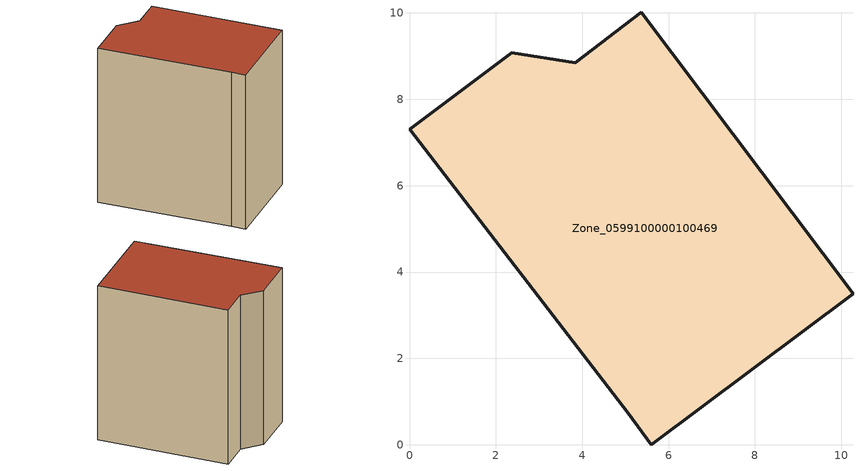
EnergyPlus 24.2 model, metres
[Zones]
Zone_0599100000100469
 floor ground (C_G): 0,7.31 2.37,9.08 3.84,8.85 5.37,10.02 10.27,3.5 5.6,0 5.07,0.73 z0
 wall outside (C_F): 5.6,0 10.27,3.5 5.37,10.02 3.84,8.85 2.37,9.08 0,7.31 5.07,0.73 5.6,0 z0:10.18
 roof outside (C_R): 2.37,9.08 0,7.31 5.07,0.73 5.6,0 10.27,3.5 5.37,10.02 3.84,8.85 z10.18
[BUILDING]
Pand.0599100000100469: North Axis=0; Terrain=City; Loads Convergence Tolerance Value=0.04; Temperature Convergence Tolerance Value=0.4; Solar Distribution=FullExterior; Maximum Number of Warmup Days=25; Minimum Number of Warmup Days=1
[Site:Location]
Rotterdam.The.Hague.AP_ZH_NLD Design_Conditions: Latitude=51.96; Longitude=4.45; Time Zone=1; Elevation=-4.5
[SITE:GROUNDTEMPERATURE:BUILDINGSURFACE]
18, 18, 18, 18, 18, 18, 18, 18, 18, 18, 18, 18
[MATERIAL] Thermal Absorptance=0.9; Solar Absorptance=0.7; Visible Absorptance=0.7
Name | Roughness | Thickness | Conductivity | Density | Specific Heat
G.TI.1946 | MediumSmooth | 0.15 | 1 | 540 | 1210
F.TI.1946 | Rough | 0.3 | 0.857143 | 1920 | 840
R.TI.1946 | MediumRough | 0.2 | 0.1 | 1500 | 1000
[CONSTRUCTION]
C_G: G.TI.1946
C_F: F.TI.1946
C_R: R.TI.1946
[ZONE]
Zone_0599100000100469: Type=1; Multiplier=1; Ceiling Height=Autocalculate; Volume=Autocalculate; Floor Area=autocalculate; Part of Total Floor Area=Yes
[ZONEINFILTRATION:DESIGNFLOWRATE]
Infil_Zone_0599100000100469: Zone or ZoneList or Space or SpaceList=Zone_0599100000100469; Schedule=AlwaysOn; Design Flow Rate Calculation Method=Flow/Area; Flow Rate per Floor Area=0.003; Constant Term Coefficient=1; Temperature Term Coefficient=0; Velocity Term Coefficient=0; Velocity Squared Term Coefficient=0
[HVACTEMPLATE:ZONE:IDEALLOADSAIRSYSTEM]
Zone_0599100000100469: Maximum Heating Supply Air Temperature=50; Minimum Cooling Supply Air Temperature=13; Maximum Heating Supply Air Humidity Ratio=0.0156; Minimum Cooling Supply Air Humidity Ratio=0.0077; Heating Limit=NoLimit; Cooling Limit=NoLimit; Dehumidification Control Type=ConstantSensibleHeatRatio; Cooling Sensible Heat Ratio=0.7; Dehumidification Setpoint=60; Humidification Control Type=None; Humidification Setpoint=30; Outdoor Air Method=None; Outdoor Air Flow Rate per Person=0.00944; Outdoor Air Flow Rate per Zone Floor Area=0; Outdoor Air Flow Rate per Zone=0; Demand Controlled Ventilation Type=None; Outdoor Air Economizer Type=NoEconomizer; Heat Recovery Type=None; Sensible Heat Recovery Effectiveness=0.7; Latent Heat Recovery Effectiveness=0.65
[ZONECONTROL:THERMOSTAT]
ThermostatControl_Zone_0599100000100469: Zone or ZoneList=Zone_0599100000100469; Control Type Schedule=DualSetpointControlType; Control 1=Thermostat_Zone_0599100000100469; Temperature Difference Between Cutout And Setpoint=0
[THERMOSTATSETPOINT:DUALSETPOINT]
Thermostat_Zone_0599100000100469: Heating Setpoint Temperature Schedule=HeatingSetpoint_Zone_0599100000100469; Cooling Setpoint Temperature Schedule=CoolingSetpoint_Zone_0599100000100469
[SCHEDULE:COMPACT]
HeatingSetpoint_Zone_0599100000100469: Through: 12/31, For: AllDays, Until: 24:00, 21
CoolingSetpoint_Zone_0599100000100469: Through: 12/31, For: AllDays, Until: 24:00, 24
DualSetpointControlType: Through: 12/31, For: AllDays, Until: 24:00, 4
AlwaysOn: Through: 12/31, For: AllDays, Until: 24:00, 1
